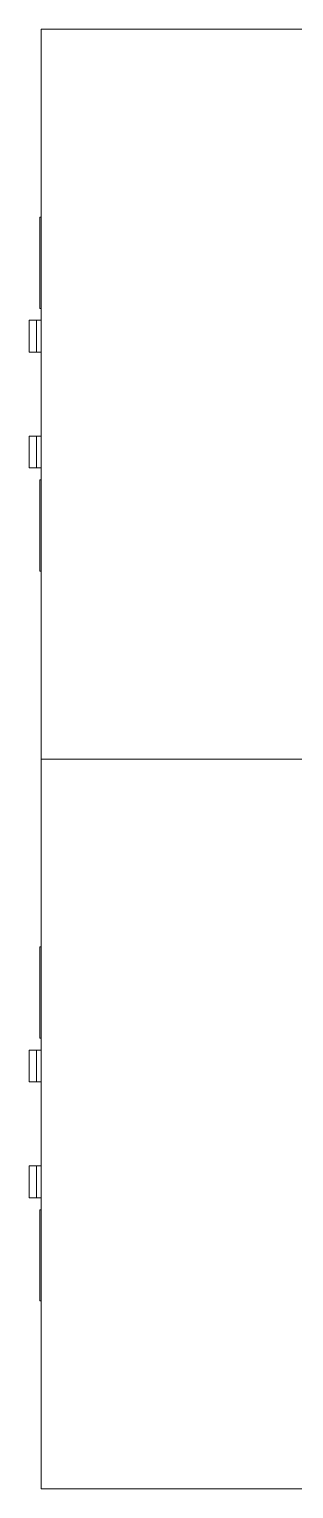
# Model space of a CAD drawing. Header units: millimetres. Extents: x 155927 to 295199, y -4084 to 97293.
# Drawn here: x 203618 to 203908, y 30628 to 32228 of the extents above; entities that cross this region are included whole.
import ezdxf

# ---------------------------------------------------------------- set-up
doc = ezdxf.new("R2010")
doc.units = ezdxf.units.MM
doc.header["$MEASUREMENT"] = 0
doc.layers.add('I-FURN', color=8, linetype='CONTINUOUS', lineweight=9)

msp = doc.modelspace()

# ---------------------------------------------------------------- linework, layer by layer
at = {"layer": 'I-FURN'}
for p, q in [((203631, 31427.6), (203631, 32227.6)), ((203631, 32227.6), (204101, 32227.6)), ((203631, 32021.6), (203629.5, 32021.6)), ((203629.5, 32013.6), (203629.5, 32021.6)), ((203629.5, 32021.6), (203629.5, 32017.6)), ((203631, 32021.6), (203629.5, 32021.6)), ((203629.5, 32017.6), (203629.5, 32021.6)), ((203629.5, 32021.6), (203629.5, 32017.6)), ((203631, 32021.6), (203629.5, 32021.6)), ((203629.5, 32017.6), (203629.5, 32021.6)), ((203629.5, 32021.6), (203629.5, 32017.6)), ((203629.5, 31929.6), (203629.5, 32013.6)), ((203629.5, 31921.6), (203629.5, 31929.6)), ((203629.5, 31925.6), (203629.5, 31921.6)), ((203629.5, 31925.6), (203629.5, 31921.6)), ((203629.5, 31921.6), (203629.5, 31925.6)), ((203629.5, 31925.6), (203629.5, 31921.6)), ((203629.5, 31921.6), (203629.5, 31925.6)), ((203629.5, 31921.6), (203631, 31921.6)), ((203629.5, 31921.6), (203631, 31921.6)), ((203629.5, 31921.6), (203631, 31921.6)), ((203617.9, 31908.6), (203617.9, 31873.6)), ((203617.9, 31908.6), (203617.9, 31873.6)), ((203618, 31908.6), (203618.5, 31908.6)), ((203618.5, 31908.6), (203626, 31908.6)), ((203631, 31908.6), (203626, 31908.6)), ((203626, 31873.6), (203626, 31908.6)), ((203631, 31908.6), (203626, 31908.6)), ((203631, 31908.6), (203629.5, 31908.6)), ((203629.5, 31908.2), (203629.5, 31908.6)), ((203629.5, 31908.6), (203629.5, 31908.2)), ((203618.5, 31873.6), (203618, 31873.6)), ((203626, 31873.6), (203618.5, 31873.6)), ((203626, 31873.6), (203631, 31873.6)), ((203626, 31873.6), (203631, 31873.6)), ((203617.9, 31781.6), (203617.9, 31746.6)), ((203617.9, 31781.6), (203617.9, 31746.6)), ((203618, 31781.6), (203618.5, 31781.6)), ((203618.5, 31781.6), (203626, 31781.6)), ((203631, 31781.6), (203626, 31781.6)), ((203626, 31746.6), (203626, 31781.6)), ((203631, 31781.6), (203626, 31781.6)), ((203618.5, 31746.6), (203618, 31746.6)), ((203626, 31746.6), (203618.5, 31746.6)), ((203626, 31746.6), (203631, 31746.6)), ((203626, 31746.6), (203631, 31746.6)), ((203629.5, 31747), (203629.5, 31746.6)), ((203629.5, 31746.6), (203629.5, 31747)), ((203629.5, 31746.6), (203631, 31746.6)), ((203631, 31733.6), (203629.5, 31733.6)), ((203629.5, 31725.6), (203629.5, 31733.6)), ((203629.5, 31733.6), (203629.5, 31729.6)), ((203631, 31733.6), (203629.5, 31733.6)), ((203629.5, 31729.6), (203629.5, 31733.6)), ((203629.5, 31733.6), (203629.5, 31729.6)), ((203631, 31733.6), (203629.5, 31733.6)), ((203629.5, 31729.6), (203629.5, 31733.6)), ((203629.5, 31733.6), (203629.5, 31729.6)), ((203629.5, 31641.6), (203629.5, 31725.6)), ((203629.5, 31633.6), (203629.5, 31641.6)), ((203629.5, 31637.6), (203629.5, 31633.6)), ((203629.5, 31637.6), (203629.5, 31633.6)), ((203629.5, 31633.6), (203629.5, 31637.6)), ((203629.5, 31637.6), (203629.5, 31633.6)), ((203629.5, 31633.6), (203629.5, 31637.6)), ((203629.5, 31633.6), (203631, 31633.6)), ((203629.5, 31633.6), (203631, 31633.6)), ((203629.5, 31633.6), (203631, 31633.6)), ((203631, 30627.6), (203631, 31427.6)), ((203631, 31427.6), (204101, 31427.6)), ((203631, 31427.6), (204101, 31427.6)), ((203631, 31221.6), (203629.5, 31221.6)), ((203629.5, 31213.6), (203629.5, 31221.6)), ((203629.5, 31221.6), (203629.5, 31217.6)), ((203631, 31221.6), (203629.5, 31221.6)), ((203629.5, 31217.6), (203629.5, 31221.6)), ((203629.5, 31221.6), (203629.5, 31217.6)), ((203631, 31221.6), (203629.5, 31221.6)), ((203629.5, 31217.6), (203629.5, 31221.6)), ((203629.5, 31221.6), (203629.5, 31217.6)), ((203629.5, 31129.6), (203629.5, 31213.6)), ((203629.5, 31121.6), (203629.5, 31129.6)), ((203629.5, 31125.6), (203629.5, 31121.6)), ((203629.5, 31125.6), (203629.5, 31121.6)), ((203629.5, 31121.6), (203629.5, 31125.6)), ((203629.5, 31125.6), (203629.5, 31121.6)), ((203629.5, 31121.6), (203629.5, 31125.6)), ((203629.5, 31121.6), (203631, 31121.6)), ((203629.5, 31121.6), (203631, 31121.6)), ((203629.5, 31121.6), (203631, 31121.6)), ((203617.9, 31108.6), (203617.9, 31073.6)), ((203617.9, 31108.6), (203617.9, 31073.6)), ((203618, 31108.6), (203618.5, 31108.6)), ((203618.5, 31108.6), (203626, 31108.6)), ((203631, 31108.6), (203626, 31108.6)), ((203626, 31073.6), (203626, 31108.6)), ((203631, 31108.6), (203626, 31108.6)), ((203631, 31108.6), (203629.5, 31108.6)), ((203629.5, 31108.2), (203629.5, 31108.6)), ((203629.5, 31108.6), (203629.5, 31108.2)), ((203618.5, 31073.6), (203618, 31073.6)), ((203626, 31073.6), (203618.5, 31073.6)), ((203626, 31073.6), (203631, 31073.6)), ((203626, 31073.6), (203631, 31073.6)), ((203617.9, 30981.6), (203617.9, 30946.6)), ((203617.9, 30981.6), (203617.9, 30946.6)), ((203618, 30981.6), (203618.5, 30981.6)), ((203618.5, 30981.6), (203626, 30981.6)), ((203631, 30981.6), (203626, 30981.6)), ((203626, 30946.6), (203626, 30981.6)), ((203631, 30981.6), (203626, 30981.6)), ((203618.5, 30946.6), (203618, 30946.6)), ((203626, 30946.6), (203618.5, 30946.6)), ((203626, 30946.6), (203631, 30946.6)), ((203626, 30946.6), (203631, 30946.6)), ((203629.5, 30947), (203629.5, 30946.6)), ((203629.5, 30946.6), (203629.5, 30947)), ((203629.5, 30946.6), (203631, 30946.6)), ((203631, 30933.6), (203629.5, 30933.6)), ((203629.5, 30925.6), (203629.5, 30933.6)), ((203629.5, 30933.6), (203629.5, 30929.6)), ((203631, 30933.6), (203629.5, 30933.6)), ((203629.5, 30929.6), (203629.5, 30933.6)), ((203629.5, 30933.6), (203629.5, 30929.6)), ((203631, 30933.6), (203629.5, 30933.6)), ((203629.5, 30929.6), (203629.5, 30933.6)), ((203629.5, 30933.6), (203629.5, 30929.6)), ((203629.5, 30841.6), (203629.5, 30925.6)), ((203629.5, 30833.6), (203629.5, 30841.6)), ((203629.5, 30837.6), (203629.5, 30833.6)), ((203629.5, 30837.6), (203629.5, 30833.6)), ((203629.5, 30833.6), (203629.5, 30837.6)), ((203629.5, 30837.6), (203629.5, 30833.6)), ((203629.5, 30833.6), (203629.5, 30837.6)), ((203629.5, 30833.6), (203631, 30833.6)), ((203629.5, 30833.6), (203631, 30833.6)), ((203629.5, 30833.6), (203631, 30833.6)), ((203631, 30627.6), (204101, 30627.6))]:
    msp.add_line(p, q, dxfattribs=at)

doc.saveas('drawing.dxf')
